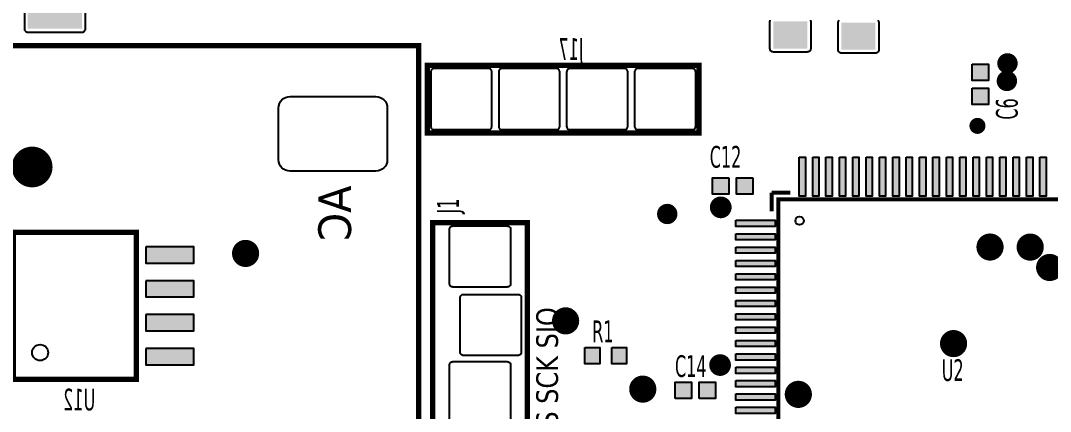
# Model space of a CAD drawing. Header units: millimetres. Extents: x 124 to 302, y 105 to 223.
# Drawn here: x 134.504 to 136.323, y 109.151 to 109.842 of the extents above; entities that cross this region are included whole.
import ezdxf

# ---------------------------------------------------------------- set-up
doc = ezdxf.new("R2010")
doc.units = ezdxf.units.MM
doc.layers.add('DESC', color=250, linetype='Continuous')
doc.styles.get("Standard").update_dxf_attribs({"font": 'tahoma.ttf'})

# ---------------------------------------------------------------- blocks, each defined once
blk = doc.blocks.new('RPAD')
blk.add_trace([(-0.5, -0.5), (-0.5, 0.5), (0.5, -0.5), (0.5, 0.5)])
blk = doc.blocks.new('EPAD')
at = {"const_width": 0.5}
blk.add_lwpolyline([(-0.25, 0, 1), (0.25, 0, 1)], format="xyb", close=True, dxfattribs=at)
blk = doc.blocks.new('oard')
for points in [[(159.1566, 121.5686), (159.1566, 121.5436), (159.1567, 121.5426), (159.157, 121.5416), (159.1575, 121.5408), (159.1581, 121.54), (159.1588, 121.5394), (159.1596, 121.539), (159.1606, 121.5387), (159.1616, 121.5386), (159.2416, 121.5386), (159.2426, 121.5387), (159.2436, 121.539), (159.2444, 121.5394), (159.2452, 121.54), (159.2458, 121.5408), (159.2462, 121.5416), (159.2465, 121.5426), (159.2466, 121.5436), (159.2466, 121.5436), (159.2466, 121.5686)], [(160.3138, 121.5562), (160.3141, 121.5553), (160.3142, 121.5542), (160.3142, 121.5142), (160.3141, 121.5132), (160.3138, 121.5123), (160.3133, 121.5114), (160.3127, 121.5107), (160.312, 121.5101), (160.3111, 121.5096), (160.3102, 121.5093), (160.3092, 121.5092), (160.2592, 121.5092), (160.2581, 121.5093), (160.2572, 121.5096), (160.2563, 121.5101), (160.2556, 121.5107), (160.255, 121.5114), (160.2545, 121.5123), (160.2543, 121.5132), (160.2542, 121.5142), (160.2542, 121.5142), (160.2542, 121.5542), (160.2543, 121.5553), (160.2545, 121.5562)], [(160.4131, 121.556), (160.4137, 121.5553), (160.4142, 121.5544), (160.4144, 121.5535), (160.4145, 121.5525), (160.4145, 121.5125), (160.4144, 121.5115), (160.4142, 121.5105), (160.4137, 121.5097), (160.4131, 121.5089), (160.4124, 121.5083), (160.4115, 121.5079), (160.4106, 121.5076), (160.4095, 121.5075), (160.3595, 121.5075), (160.3585, 121.5076), (160.3576, 121.5079), (160.3567, 121.5083), (160.356, 121.5089), (160.3554, 121.5097), (160.3549, 121.5105), (160.3546, 121.5115), (160.3545, 121.5125), (160.3545, 121.5125), (160.3545, 121.5525), (160.3546, 121.5535), (160.3549, 121.5544), (160.3554, 121.5553), (160.356, 121.556)], [(159.7825, 120.9679), (159.7825, 121.0479), (159.7826, 121.0489), (159.7828, 121.0498), (159.7833, 121.0507), (159.7839, 121.0514), (159.7846, 121.052), (159.7855, 121.0525), (159.7864, 121.0528), (159.7875, 121.0529), (159.8675, 121.0529), (159.8685, 121.0528), (159.8694, 121.0525), (159.8703, 121.052), (159.871, 121.0514), (159.8716, 121.0507), (159.8721, 121.0498), (159.8724, 121.0489), (159.8725, 121.0479), (159.8725, 120.9679)]]:
    blk.add_lwpolyline(points)
for points, const_width in [([(158.666, 119.4555), (159.7369, 119.4555), (159.7369, 121.5185), (158.666, 121.5185), (158.666, 119.4555)], 0.00787), ([(158.666, 119.4555), (159.7369, 119.4555), (159.7369, 121.5185), (158.666, 121.5185), (158.666, 119.4555)], 0.00787), ([(158.666, 119.4555), (159.7369, 119.4555), (159.7369, 121.5185), (158.666, 121.5185), (158.666, 119.4555)], 0.00787), ([(159.7499, 121.3898), (160.1499, 121.3898), (160.1499, 121.4898), (159.7499, 121.4898), (159.7499, 121.3898)], 0.00787), ([(159.7499, 121.3898), (160.1499, 121.3898), (160.1499, 121.4898), (159.7499, 121.4898), (159.7499, 121.3898)], 0.00787), ([(159.7499, 121.3898), (160.1499, 121.3898), (160.1499, 121.4898), (159.7499, 121.4898), (159.7499, 121.3898)], 0.00787), ([(160.2842, 121.302), (160.2566, 121.302)], 0.006), ([(160.2566, 121.302), (160.2566, 121.2744)], 0.006), ([(160.2842, 121.302), (160.2566, 121.302)], 0.006), ([(160.2566, 121.302), (160.2566, 121.2744)], 0.006), ([(160.2842, 121.302), (160.2566, 121.302)], 0.006), ([(160.2566, 121.302), (160.2566, 121.2744)], 0.006), ([(160.2664, 121.2921), (160.2664, 120.7488), (160.8097, 120.7488), (160.8097, 121.2921), (160.2664, 121.2921)], 0.006), ([(160.2664, 121.2921), (160.2664, 120.7488), (160.8097, 120.7488), (160.8097, 121.2921), (160.2664, 121.2921)], 0.006), ([(160.2664, 121.2921), (160.2664, 120.7488), (160.8097, 120.7488), (160.8097, 121.2921), (160.2664, 121.2921)], 0.006), ([(159.7578, 120.7579), (159.8971, 120.7579), (159.8971, 121.2579), (159.7578, 121.2579), (159.7578, 120.7579)], 0.00787), ([(159.7578, 120.7579), (159.8971, 120.7579), (159.8971, 121.2579), (159.7578, 121.2579), (159.7578, 120.7579)], 0.00787), ([(159.7578, 120.7579), (159.8971, 120.7579), (159.8971, 121.2579), (159.7578, 121.2579), (159.7578, 120.7579)], 0.00787), ([(159.1405, 121.2435), (159.3216, 121.2435), (159.3216, 121.027), (159.1405, 121.027), (159.1405, 121.2435)], 0.00787), ([(159.1405, 121.2435), (159.3216, 121.2435), (159.3216, 121.027), (159.1405, 121.027), (159.1405, 121.2435)], 0.00787), ([(159.1405, 121.2435), (159.3216, 121.2435), (159.3216, 121.027), (159.1405, 121.027), (159.1405, 121.2435)], 0.00787)]:
    blk.add_lwpolyline(points, dxfattribs=dict(const_width=const_width))
for points in [[(160.5517, 121.4911), (160.5757, 121.4911), (160.5757, 121.4671), (160.5517, 121.4671), (160.5517, 121.4911)], [(159.8399, 121.4848), (159.7599, 121.4848), (159.7589, 121.4847), (159.7579, 121.4844), (159.7571, 121.4839), (159.7563, 121.4833), (159.7557, 121.4826), (159.7553, 121.4817), (159.755, 121.4808), (159.7549, 121.4798), (159.7549, 121.3998), (159.755, 121.3987), (159.7553, 121.3978), (159.7557, 121.3969), (159.7563, 121.3962), (159.7571, 121.3956), (159.7579, 121.3951), (159.7589, 121.3949), (159.7599, 121.3948), (159.8399, 121.3948), (159.8409, 121.3949), (159.8419, 121.3951), (159.8427, 121.3956), (159.8435, 121.3962), (159.8441, 121.3969), (159.8445, 121.3978), (159.8448, 121.3987), (159.8449, 121.3998), (159.8449, 121.4798), (159.8448, 121.4808), (159.8445, 121.4817), (159.8441, 121.4826), (159.8435, 121.4833), (159.8427, 121.4839), (159.8419, 121.4844), (159.8409, 121.4847), (159.8399, 121.4848)], [(159.9399, 121.4848), (159.8599, 121.4848), (159.8589, 121.4847), (159.8579, 121.4844), (159.8571, 121.4839), (159.8563, 121.4833), (159.8557, 121.4826), (159.8553, 121.4817), (159.855, 121.4808), (159.8549, 121.4798), (159.8549, 121.3998), (159.855, 121.3987), (159.8553, 121.3978), (159.8557, 121.3969), (159.8563, 121.3962), (159.8571, 121.3956), (159.8579, 121.3951), (159.8589, 121.3949), (159.8599, 121.3948), (159.9399, 121.3948), (159.9409, 121.3949), (159.9419, 121.3951), (159.9427, 121.3956), (159.9435, 121.3962), (159.9441, 121.3969), (159.9445, 121.3978), (159.9448, 121.3987), (159.9449, 121.3998), (159.9449, 121.4798), (159.9448, 121.4808), (159.9445, 121.4817), (159.9441, 121.4826), (159.9435, 121.4833), (159.9427, 121.4839), (159.9419, 121.4844), (159.9409, 121.4847), (159.9399, 121.4848)], [(160.0399, 121.4848), (159.9599, 121.4848), (159.9589, 121.4847), (159.9579, 121.4844), (159.9571, 121.4839), (159.9563, 121.4833), (159.9557, 121.4826), (159.9553, 121.4817), (159.955, 121.4808), (159.9549, 121.4798), (159.9549, 121.3998), (159.955, 121.3987), (159.9553, 121.3978), (159.9557, 121.3969), (159.9563, 121.3962), (159.9571, 121.3956), (159.9579, 121.3951), (159.9589, 121.3949), (159.9599, 121.3948), (160.0399, 121.3948), (160.0409, 121.3949), (160.0419, 121.3951), (160.0427, 121.3956), (160.0435, 121.3962), (160.0441, 121.3969), (160.0445, 121.3978), (160.0448, 121.3987), (160.0449, 121.3998), (160.0449, 121.4798), (160.0448, 121.4808), (160.0445, 121.4817), (160.0441, 121.4826), (160.0435, 121.4833), (160.0427, 121.4839), (160.0419, 121.4844), (160.0409, 121.4847), (160.0399, 121.4848)], [(160.1399, 121.4848), (160.0599, 121.4848), (160.0589, 121.4847), (160.0579, 121.4844), (160.0571, 121.4839), (160.0563, 121.4833), (160.0557, 121.4826), (160.0553, 121.4817), (160.055, 121.4808), (160.0549, 121.4798), (160.0549, 121.3998), (160.055, 121.3987), (160.0553, 121.3978), (160.0557, 121.3969), (160.0563, 121.3962), (160.0571, 121.3956), (160.0579, 121.3951), (160.0589, 121.3949), (160.0599, 121.3948), (160.1399, 121.3948), (160.1409, 121.3949), (160.1419, 121.3951), (160.1427, 121.3956), (160.1435, 121.3962), (160.1441, 121.3969), (160.1445, 121.3978), (160.1448, 121.3987), (160.1449, 121.3998), (160.1449, 121.4798), (160.1448, 121.4808), (160.1445, 121.4817), (160.1441, 121.4826), (160.1435, 121.4833), (160.1427, 121.4839), (160.1419, 121.4844), (160.1409, 121.4847), (160.1399, 121.4848)], [(160.5517, 121.4557), (160.5757, 121.4557), (160.5757, 121.4317), (160.5517, 121.4317), (160.5517, 121.4557)], [(159.5309, 121.3506), (159.5309, 121.4266), (159.5313, 121.4301), (159.5322, 121.4333), (159.5338, 121.4362), (159.5358, 121.4387), (159.5383, 121.4407), (159.5412, 121.4423), (159.5444, 121.4432), (159.5479, 121.4436), (159.6739, 121.4436), (159.6774, 121.4432), (159.6806, 121.4423), (159.6835, 121.4407), (159.686, 121.4387), (159.6881, 121.4362), (159.6896, 121.4333), (159.6906, 121.4301), (159.6909, 121.4266), (159.6909, 121.3506), (159.6906, 121.3471), (159.6896, 121.3439), (159.6881, 121.341), (159.686, 121.3385), (159.6835, 121.3364), (159.6806, 121.3349), (159.6774, 121.3339), (159.6739, 121.3336), (159.5479, 121.3336), (159.5444, 121.3339), (159.5412, 121.3349), (159.5383, 121.3364), (159.5358, 121.3385), (159.5338, 121.341), (159.5322, 121.3439), (159.5313, 121.3471), (159.5309, 121.3506)], [(160.2974, 121.3543), (160.3064, 121.3543), (160.3064, 121.2968), (160.2974, 121.2968), (160.2974, 121.3543)], [(160.3171, 121.3543), (160.3261, 121.3543), (160.3261, 121.2968), (160.3171, 121.2968), (160.3171, 121.3543)], [(160.3367, 121.3543), (160.3457, 121.3543), (160.3457, 121.2968), (160.3367, 121.2968), (160.3367, 121.3543)], [(160.3564, 121.3543), (160.3654, 121.3543), (160.3654, 121.2968), (160.3564, 121.2968), (160.3564, 121.3543)], [(160.3761, 121.3543), (160.3851, 121.3543), (160.3851, 121.2968), (160.3761, 121.2968), (160.3761, 121.3543)], [(160.3958, 121.3543), (160.4048, 121.3543), (160.4048, 121.2968), (160.3958, 121.2968), (160.3958, 121.3543)], [(160.4155, 121.3543), (160.4245, 121.3543), (160.4245, 121.2968), (160.4155, 121.2968), (160.4155, 121.3543)], [(160.4352, 121.3543), (160.4442, 121.3543), (160.4442, 121.2968), (160.4352, 121.2968), (160.4352, 121.3543)], [(160.4548, 121.3543), (160.4638, 121.3543), (160.4638, 121.2968), (160.4548, 121.2968), (160.4548, 121.3543)], [(160.4745, 121.3543), (160.4835, 121.3543), (160.4835, 121.2968), (160.4745, 121.2968), (160.4745, 121.3543)], [(160.4942, 121.3543), (160.5032, 121.3543), (160.5032, 121.2968), (160.4942, 121.2968), (160.4942, 121.3543)], [(160.5139, 121.3543), (160.5229, 121.3543), (160.5229, 121.2968), (160.5139, 121.2968), (160.5139, 121.3543)], [(160.5336, 121.3543), (160.5426, 121.3543), (160.5426, 121.2968), (160.5336, 121.2968), (160.5336, 121.3543)], [(160.5533, 121.3543), (160.5623, 121.3543), (160.5623, 121.2968), (160.5533, 121.2968), (160.5533, 121.3543)], [(160.573, 121.3543), (160.582, 121.3543), (160.582, 121.2968), (160.573, 121.2968), (160.573, 121.3543)], [(160.5926, 121.3543), (160.6016, 121.3543), (160.6016, 121.2968), (160.5926, 121.2968), (160.5926, 121.3543)], [(160.6123, 121.3543), (160.6213, 121.3543), (160.6213, 121.2968), (160.6123, 121.2968), (160.6123, 121.3543)], [(160.632, 121.3543), (160.641, 121.3543), (160.641, 121.2968), (160.632, 121.2968), (160.632, 121.3543)], [(160.6517, 121.3543), (160.6607, 121.3543), (160.6607, 121.2968), (160.6517, 121.2968), (160.6517, 121.3543)], [(160.1938, 121.3238), (160.1938, 121.2998), (160.1698, 121.2998), (160.1698, 121.3238), (160.1938, 121.3238)], [(160.2292, 121.3238), (160.2292, 121.2998), (160.2052, 121.2998), (160.2052, 121.3238), (160.2292, 121.3238)], [(159.7825, 121.1679), (159.7825, 121.2479), (159.7826, 121.2489), (159.7828, 121.2498), (159.7833, 121.2507), (159.7839, 121.2514), (159.7846, 121.252), (159.7855, 121.2525), (159.7864, 121.2528), (159.7875, 121.2529), (159.8675, 121.2529), (159.8685, 121.2528), (159.8694, 121.2525), (159.8703, 121.252), (159.871, 121.2514), (159.8716, 121.2507), (159.8721, 121.2498), (159.8724, 121.2489), (159.8725, 121.2479), (159.8725, 121.1679), (159.8724, 121.1668), (159.8721, 121.1659), (159.8716, 121.165), (159.871, 121.1643), (159.8703, 121.1637), (159.8694, 121.1633), (159.8685, 121.163), (159.8675, 121.1629), (159.7875, 121.1629), (159.7864, 121.163), (159.7855, 121.1633), (159.7846, 121.1637), (159.7839, 121.1643), (159.7833, 121.165), (159.7828, 121.1659), (159.7826, 121.1668), (159.7825, 121.1679)], [(160.2042, 121.2612), (160.2617, 121.2612), (160.2617, 121.2522), (160.2042, 121.2522), (160.2042, 121.2612)], [(160.2042, 121.2415), (160.2617, 121.2415), (160.2617, 121.2325), (160.2042, 121.2325), (160.2042, 121.2415)], [(159.3353, 121.2222), (159.3353, 121.1982), (159.4063, 121.1982), (159.4063, 121.2222), (159.3353, 121.2222)], [(160.2042, 121.2218), (160.2617, 121.2218), (160.2617, 121.2128), (160.2042, 121.2128), (160.2042, 121.2218)], [(160.2042, 121.2021), (160.2617, 121.2021), (160.2617, 121.1931), (160.2042, 121.1931), (160.2042, 121.2021)], [(160.2042, 121.1824), (160.2617, 121.1824), (160.2617, 121.1734), (160.2042, 121.1734), (160.2042, 121.1824)], [(159.3353, 121.1722), (159.3353, 121.1482), (159.4063, 121.1482), (159.4063, 121.1722), (159.3353, 121.1722)], [(160.2042, 121.1628), (160.2617, 121.1628), (160.2617, 121.1538), (160.2042, 121.1538), (160.2042, 121.1628)], [(159.7982, 121.0671), (159.7982, 121.1471), (159.7983, 121.1481), (159.7986, 121.149), (159.799, 121.1499), (159.7997, 121.1506), (159.8004, 121.1512), (159.8012, 121.1517), (159.8022, 121.152), (159.8032, 121.1521), (159.8832, 121.1521), (159.8842, 121.152), (159.8852, 121.1517), (159.886, 121.1512), (159.8868, 121.1506), (159.8874, 121.1499), (159.8878, 121.149), (159.8881, 121.1481), (159.8882, 121.1471), (159.8882, 121.0671), (159.8881, 121.0661), (159.8878, 121.0651), (159.8874, 121.0643), (159.8868, 121.0635), (159.886, 121.0629), (159.8852, 121.0625), (159.8842, 121.0622), (159.8832, 121.0621), (159.8032, 121.0621), (159.8022, 121.0622), (159.8012, 121.0625), (159.8004, 121.0629), (159.7997, 121.0635), (159.799, 121.0643), (159.7986, 121.0651), (159.7983, 121.0661), (159.7982, 121.0671)], [(160.2042, 121.1431), (160.2617, 121.1431), (160.2617, 121.1341), (160.2042, 121.1341), (160.2042, 121.1431)], [(159.3353, 121.1222), (159.3353, 121.0982), (159.4063, 121.0982), (159.4063, 121.1222), (159.3353, 121.1222)], [(160.2042, 121.1234), (160.2617, 121.1234), (160.2617, 121.1144), (160.2042, 121.1144), (160.2042, 121.1234)], [(160.2042, 121.1037), (160.2617, 121.1037), (160.2617, 121.0947), (160.2042, 121.0947), (160.2042, 121.1037)], [(160.2042, 121.084), (160.2617, 121.084), (160.2617, 121.075), (160.2042, 121.075), (160.2042, 121.084)], [(159.3353, 121.0722), (159.3353, 121.0482), (159.4063, 121.0482), (159.4063, 121.0722), (159.3353, 121.0722)], [(159.9818, 121.0738), (160.0038, 121.0738), (160.0038, 121.0498), (159.9818, 121.0498), (159.9818, 121.0738)], [(160.0212, 121.0738), (160.0432, 121.0738), (160.0432, 121.0498), (160.0212, 121.0498), (160.0212, 121.0738)], [(160.2042, 121.0643), (160.2617, 121.0643), (160.2617, 121.0553), (160.2042, 121.0553), (160.2042, 121.0643)], [(160.2042, 121.0446), (160.2617, 121.0446), (160.2617, 121.0356), (160.2042, 121.0356), (160.2042, 121.0446)], [(160.1147, 120.9986), (160.1147, 121.0226), (160.1387, 121.0226), (160.1387, 120.9986), (160.1147, 120.9986)], [(160.1501, 120.9986), (160.1501, 121.0226), (160.1741, 121.0226), (160.1741, 120.9986), (160.1501, 120.9986)], [(160.2042, 121.025), (160.2617, 121.025), (160.2617, 121.016), (160.2042, 121.016), (160.2042, 121.025)], [(160.2042, 121.0053), (160.2617, 121.0053), (160.2617, 120.9963), (160.2042, 120.9963), (160.2042, 121.0053)], [(160.2042, 120.9856), (160.2617, 120.9856), (160.2617, 120.9766), (160.2042, 120.9766), (160.2042, 120.9856)]]:
    blk.add_lwpolyline(points, close=True)
for centre, radius in [((160.2979, 121.2606), 0.00624), ((160.2979, 121.2606), 0.00624), ((160.2979, 121.2606), 0.00624), ((159.1798, 121.0663), 0.0118), ((159.1798, 121.0663), 0.0118), ((159.1798, 121.0663), 0.0118)]:
    blk.add_circle(centre, radius)
for p, xscale, yscale, rotation in [((159.2016, 121.5561), 0.025, 0.08, 270), ((160.2842, 121.5342), 0.04, 0.05, 90), ((160.3845, 121.5325), 0.04, 0.05, 90), ((160.1818, 121.3118), 0.024, 0.024, 270), ((160.2172, 121.3118), 0.024, 0.024, 270), ((159.3708, 121.2102), 0.024, 0.071, 90), ((159.3708, 121.1602), 0.024, 0.071, 90), ((159.3708, 121.1102), 0.024, 0.071, 90), ((159.3708, 121.0602), 0.024, 0.071, 90), ((160.1267, 121.0106), 0.024, 0.024, 90), ((160.1621, 121.0106), 0.024, 0.024, 90)]:
    blk.add_blockref('RPAD', p, dxfattribs=dict(xscale=xscale, yscale=yscale, rotation=rotation))
for name, p, xscale, yscale in [('EPAD', (160.6039, 121.4925), 0.03, 0.03), ('RPAD', (160.5637, 121.4791), 0.024, 0.024), ('EPAD', (160.603, 121.4666), 0.03, 0.03), ('RPAD', (160.5637, 121.4437), 0.024, 0.024), ('EPAD', (160.5597, 121.4004), 0.023622, 0.023622), ('EPAD', (159.1681, 121.3398), 0.06, 0.06), ('RPAD', (160.3019, 121.3256), 0.009, 0.0575), ('RPAD', (160.3216, 121.3256), 0.009, 0.0575), ('RPAD', (160.3412, 121.3256), 0.009, 0.0575), ('RPAD', (160.3609, 121.3256), 0.009, 0.0575), ('RPAD', (160.3806, 121.3256), 0.009, 0.0575), ('RPAD', (160.4003, 121.3256), 0.009, 0.0575), ('RPAD', (160.42, 121.3256), 0.009, 0.0575), ('RPAD', (160.4397, 121.3256), 0.009, 0.0575), ('RPAD', (160.4593, 121.3256), 0.009, 0.0575), ('RPAD', (160.479, 121.3256), 0.009, 0.0575), ('RPAD', (160.4987, 121.3256), 0.009, 0.0575), ('RPAD', (160.5184, 121.3256), 0.009, 0.0575), ('RPAD', (160.5381, 121.3256), 0.009, 0.0575), ('RPAD', (160.5578, 121.3256), 0.009, 0.0575), ('RPAD', (160.5775, 121.3256), 0.009, 0.0575), ('RPAD', (160.5971, 121.3256), 0.009, 0.0575), ('RPAD', (160.6168, 121.3256), 0.009, 0.0575), ('RPAD', (160.6365, 121.3256), 0.009, 0.0575), ('RPAD', (160.6562, 121.3256), 0.009, 0.0575), ('EPAD', (160.1818, 121.2803), 0.032, 0.032), ('EPAD', (160.103, 121.2705), 0.03, 0.03), ('RPAD', (160.233, 121.2567), 0.0575, 0.009), ('RPAD', (160.233, 121.237), 0.0575, 0.009), ('EPAD', (160.5782, 121.2218), 0.04, 0.04), ('EPAD', (160.6373, 121.2217), 0.04, 0.04), ('EPAD', (159.4823, 121.2124), 0.04, 0.04), ('RPAD', (160.233, 121.2173), 0.0575, 0.009), ('EPAD', (160.666, 121.1917), 0.04, 0.04), ('RPAD', (160.233, 121.1976), 0.0575, 0.009), ('RPAD', (160.233, 121.1779), 0.0575, 0.009), ('RPAD', (160.233, 121.1583), 0.0575, 0.009), ('RPAD', (160.233, 121.1386), 0.0575, 0.009), ('EPAD', (159.9534, 121.113), 0.04, 0.04), ('RPAD', (160.233, 121.1189), 0.0575, 0.009), ('RPAD', (160.233, 121.0992), 0.0575, 0.009), ('EPAD', (160.5245, 121.0795), 0.04, 0.04), ('RPAD', (160.233, 121.0795), 0.0575, 0.009), ('RPAD', (159.9928, 121.0618), 0.022, 0.024), ('RPAD', (160.0322, 121.0618), 0.022, 0.024), ('EPAD', (160.1808, 121.0479), 0.032, 0.032), ('RPAD', (160.233, 121.0598), 0.0575, 0.009), ('RPAD', (160.233, 121.0401), 0.0575, 0.009), ('EPAD', (160.067, 121.0124), 0.04, 0.04), ('RPAD', (160.233, 121.0205), 0.0575, 0.009), ('EPAD', (160.296, 121.0047), 0.04, 0.04), ('RPAD', (160.233, 121.0008), 0.0575, 0.009), ('RPAD', (160.233, 120.9811), 0.0575, 0.009)]:
    blk.add_blockref(name, p, dxfattribs=dict(xscale=xscale, yscale=yscale))
at = {"text_generation_flag": 2, "width": 0.625}
for s, p in [('J17', (159.9799, 121.4977)), ('J17', (159.9799, 121.4977)), ('J17', (159.9799, 121.4977)), ('U12', (159.261, 120.9811)), ('U12', (159.261, 120.9811)), ('U12', (159.261, 120.9811))]:
    blk.add_text(s, height=0.032, dxfattribs=at).set_placement(p)
for s, width, p in [('C6', 0.625, (160.6189, 121.4096)), ('C6', 0.625, (160.6189, 121.4096)), ('C6', 0.625, (160.6189, 121.4096)), ('J1', 0.625, (159.7963, 121.2713)), ('J1', 0.625, (159.7963, 121.2713)), ('J1', 0.625, (159.7963, 121.2713)), ('VDD GND XRES SCK SIO', 0.9375, (159.9422, 120.7035)), ('VDD GND XRES SCK SIO', 0.9375, (159.9422, 120.7035)), ('VDD GND XRES SCK SIO', 0.9375, (159.9422, 120.7035))]:
    blk.add_text(s, height=0.032, rotation=90, dxfattribs=dict(width=width)).set_placement(p)
at = {"width": 0.625}
for s, p in [('C12', (160.1656, 121.3388)), ('C12', (160.1656, 121.3388)), ('C12', (160.1656, 121.3388)), ('R1', (159.9925, 121.0816)), ('R1', (159.9925, 121.0816)), ('R1', (159.9925, 121.0816)), ('C14', (160.1144, 121.0304)), ('C14', (160.1144, 121.0304)), ('C14', (160.1144, 121.0304)), ('U2', (160.5071, 121.0245)), ('U2', (160.5071, 121.0245)), ('U2', (160.5071, 121.0245))]:
    blk.add_text(s, height=0.032, dxfattribs=at).set_placement(p)
at = {"text_generation_flag": 2, "width": 1.041667}
blk.add_text('AC', height=0.048, rotation=90, dxfattribs=at).set_placement((159.6374, 121.3125))
blk.add_text('AC', height=0.048, rotation=90, dxfattribs=at).set_placement((159.6374, 121.3125))
blk.add_text('AC', height=0.048, rotation=90, dxfattribs=at).set_placement((159.6374, 121.3125))

msp = doc.modelspace()

# ---------------------------------------------------------------- block references
at = {"layer": 'DESC', "xscale": 1.2, "yscale": 1.2, "zscale": 1.2}
msp.add_blockref('oard', (-56.4775, -36.0246), dxfattribs=at)

doc.saveas('drawing.dxf')
